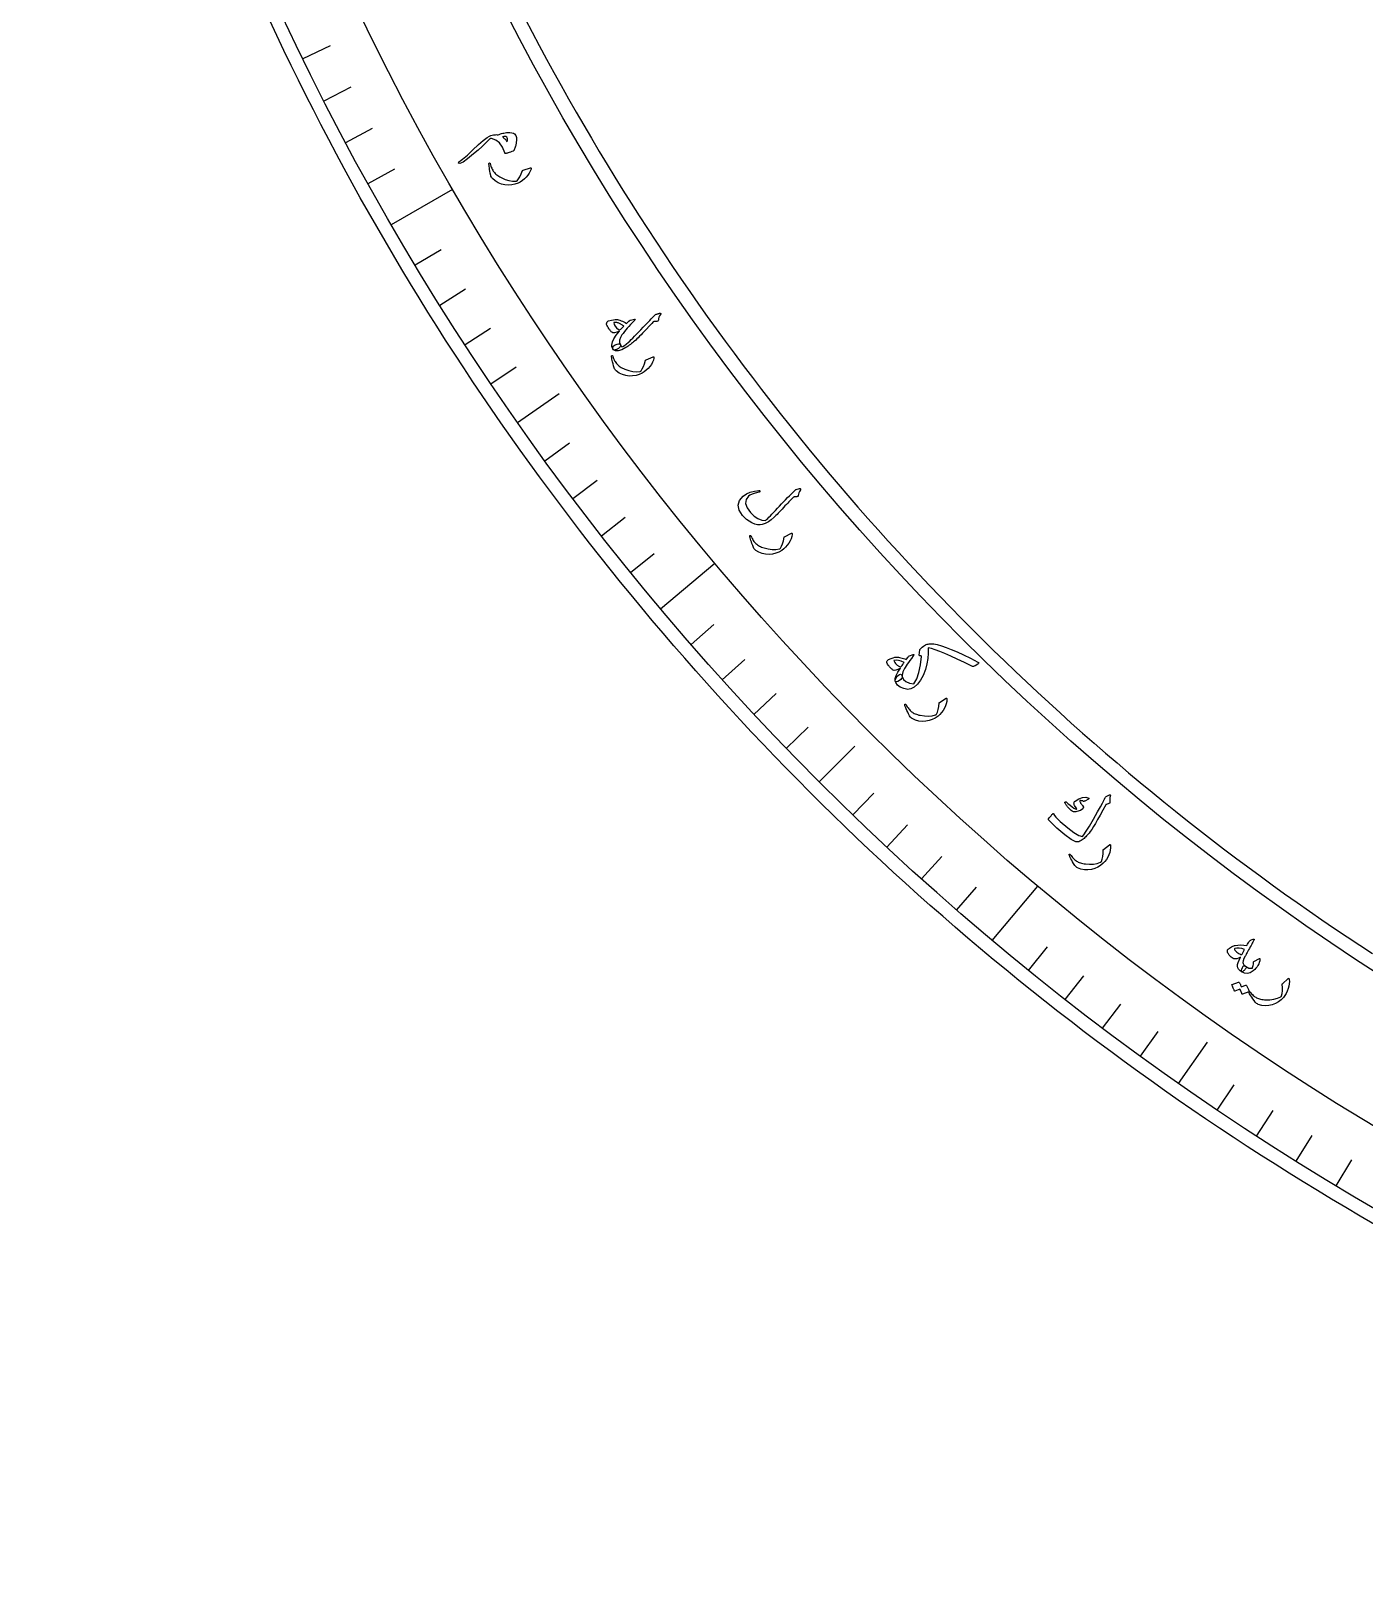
# Model space of a CAD drawing. Header units: millimetres. Extents: x -82 to 82, y -82 to 107.
# Drawn here: x -82.08 to -41.42, y -82.08 to -35.13 of the extents above; entities that cross this region are included whole.
import ezdxf

# ---------------------------------------------------------------- set-up
doc = ezdxf.new("R2010")
doc.units = ezdxf.units.MM
for name, color, linetype in [('CUT_INNER', 6, 'Continuous'), ('CUT_OUTER', 1, 'Continuous'), ('ENGRAVE', 7, 'Continuous'), ('ENGRAVE_FINE', 8, 'Continuous'), ('TEXT', 5, 'Continuous')]:
    doc.layers.add(name, color=color, linetype=linetype)

msp = doc.modelspace()

# ---------------------------------------------------------------- linework, layer by layer
at = {"layer": 'CUT_INNER'}
msp.add_lwpolyline([(-67.0057, -34.7649), (-66.7911, -35.1754), (-66.574, -35.5846), (-66.3544, -35.9924), (-66.1323, -36.3988), (-65.9078, -36.8039), (-65.6807, -37.2077), (-65.4512, -37.61), (-65.2192, -38.0109), (-64.9847, -38.4103), (-64.7478, -38.8083), (-64.5084, -39.2049), (-64.2667, -39.6), (-64.0225, -39.9936), (-63.7759, -40.3856), (-63.5269, -40.7762), (-63.2755, -41.1652), (-63.0217, -41.5527), (-62.7656, -41.9386), (-62.5071, -42.3229), (-62.2462, -42.7057), (-61.983, -43.0868), (-61.7174, -43.4663), (-61.4496, -43.8442), (-61.1794, -44.2204), (-60.9069, -44.595), (-60.6321, -44.9679), (-60.3551, -45.339), (-60.0757, -45.7085), (-59.7941, -46.0763), (-59.5103, -46.4423), (-59.2242, -46.8066), (-58.9359, -47.1691), (-58.6454, -47.5298), (-58.3526, -47.8888), (-58.0577, -48.2459), (-57.7606, -48.6012), (-57.4613, -48.9547), (-57.1598, -49.3064), (-56.8562, -49.6562), (-56.5504, -50.0041), (-56.2425, -50.3502), (-55.9325, -50.6943), (-55.6204, -51.0365), (-55.3062, -51.3769), (-54.99, -51.7153), (-54.6716, -52.0517), (-54.3512, -52.3862), (-54.0287, -52.7187), (-53.7042, -53.0492), (-53.3777, -53.3777), (-53.0492, -53.7042), (-52.7187, -54.0287), (-52.3862, -54.3512), (-52.0517, -54.6716), (-51.7153, -54.99), (-51.3769, -55.3062), (-51.0365, -55.6204), (-50.6943, -55.9325), (-50.3502, -56.2425), (-50.0041, -56.5504), (-49.6562, -56.8562), (-49.3064, -57.1598), (-48.9547, -57.4613), (-48.6012, -57.7606), (-48.2459, -58.0577), (-47.8888, -58.3526), (-47.5298, -58.6454), (-47.1691, -58.9359), (-46.8066, -59.2242), (-46.4423, -59.5103), (-46.0763, -59.7941), (-45.7085, -60.0757), (-45.339, -60.3551), (-44.9679, -60.6321), (-44.595, -60.9069), (-44.2204, -61.1794), (-43.8442, -61.4496), (-43.4663, -61.7174), (-43.0868, -61.983), (-42.7057, -62.2462), (-42.3229, -62.5071), (-41.9386, -62.7656), (-41.5527, -63.0217), (-41.1652, -63.2755)], dxfattribs=at)
at = {"layer": 'CUT_OUTER'}
msp.add_lwpolyline([(-41.1038, -71.5313), (-41.5419, -71.2778), (-41.9785, -71.0215), (-42.4135, -70.7626), (-42.8469, -70.501), (-43.2786, -70.2368), (-43.7088, -69.9699), (-44.1373, -69.7004), (-44.5641, -69.4283), (-44.9893, -69.1535), (-45.4128, -68.8762), (-45.8345, -68.5962), (-46.2546, -68.3137), (-46.6729, -68.0286), (-47.0894, -67.741), (-47.5042, -67.4507), (-47.9172, -67.158), (-48.3283, -66.8627), (-48.7377, -66.5649), (-49.1452, -66.2646), (-49.5509, -65.9618), (-49.9547, -65.6565), (-50.3566, -65.3488), (-50.7566, -65.0386), (-51.1547, -64.7259), (-51.5509, -64.4108), (-51.9452, -64.0933), (-52.3374, -63.7734), (-52.7278, -63.451), (-53.1161, -63.1263), (-53.5024, -62.7992), (-53.8868, -62.4697), (-54.2691, -62.1379), (-54.6493, -61.8038), (-55.0275, -61.4673), (-55.4036, -61.1285), (-55.7776, -60.7874), (-56.1496, -60.444), (-56.5194, -60.0983), (-56.8871, -59.7504), (-57.2526, -59.4002), (-57.616, -59.0478), (-57.9773, -58.6932), (-58.3363, -58.3363), (-58.6932, -57.9773), (-59.0478, -57.616), (-59.4002, -57.2526), (-59.7504, -56.8871), (-60.0983, -56.5194), (-60.444, -56.1496), (-60.7874, -55.7776), (-61.1285, -55.4036), (-61.4673, -55.0275), (-61.8038, -54.6493), (-62.1379, -54.2691), (-62.4697, -53.8868), (-62.7992, -53.5024), (-63.1263, -53.1161), (-63.451, -52.7278), (-63.7734, -52.3374), (-64.0933, -51.9452), (-64.4108, -51.5509), (-64.7259, -51.1547), (-65.0386, -50.7566), (-65.3488, -50.3566), (-65.6565, -49.9547), (-65.9618, -49.5509), (-66.2646, -49.1452), (-66.5649, -48.7377), (-66.8627, -48.3283), (-67.158, -47.9172), (-67.4507, -47.5042), (-67.741, -47.0894), (-68.0286, -46.6729), (-68.3137, -46.2546), (-68.5962, -45.8345), (-68.8762, -45.4128), (-69.1535, -44.9893), (-69.4283, -44.5641), (-69.7004, -44.1373), (-69.9699, -43.7088), (-70.2368, -43.2786), (-70.501, -42.8469), (-70.7626, -42.4135), (-71.0215, -41.9785), (-71.2778, -41.5419), (-71.5313, -41.1038), (-71.7822, -40.6641), (-72.0303, -40.2229), (-72.2758, -39.7802), (-72.5185, -39.3359), (-72.7585, -38.8902), (-72.9958, -38.4431), (-73.2303, -37.9944), (-73.462, -37.5444), (-73.691, -37.0929), (-73.9172, -36.6401), (-74.1406, -36.1858), (-74.3613, -35.7302), (-74.5791, -35.2733), (-74.7941, -34.815)], dxfattribs=at)
at = {"layer": 'ENGRAVE'}
for points in [[(-71.0827, -41.0396), (-69.2122, -39.9597)], [(-67.2354, -47.0787), (-65.9716, -46.1938)], [(-62.8764, -52.7595), (-61.2218, -51.3712)], [(-58.0388, -58.0388), (-56.9479, -56.9479)], [(-52.7595, -62.8764), (-51.3712, -61.2218)], [(-47.0787, -67.2354), (-46.1938, -65.9716)]]:
    msp.add_lwpolyline(points, dxfattribs=at)
for radius in [82.0793, 79.9194, 75.9082]:
    msp.add_circle((0, 0), radius, dxfattribs=at)
at = {"layer": 'ENGRAVE_FINE'}
for points in [[(-73.7723, -35.9812), (-72.9404, -35.5754)], [(-73.1331, -37.2632), (-72.3084, -36.843)], [(-72.4717, -38.5339), (-71.6544, -38.0993)], [(-71.7881, -39.7928), (-70.9785, -39.344)], [(-70.3556, -42.2739), (-69.5622, -41.7972)], [(-69.6072, -43.4954), (-68.8222, -43.0049)], [(-68.8375, -44.7036), (-68.0611, -44.1994)], [(-68.0468, -45.8981), (-67.2794, -45.3805)], [(-66.4035, -48.245), (-65.6546, -47.7009)], [(-65.5514, -49.3965), (-64.8121, -48.8395)], [(-64.6793, -50.533), (-63.9499, -49.9631)], [(-63.7876, -51.6541), (-63.0682, -51.0716)], [(-61.946, -53.8488), (-61.2474, -53.2416)], [(-60.9968, -54.9217), (-60.3089, -54.3024)], [(-60.029, -55.9779), (-59.352, -55.3466)], [(-59.0429, -57.017), (-58.377, -56.374)], [(-57.017, -59.0429), (-56.374, -58.377)], [(-55.9779, -60.029), (-55.3466, -59.352)], [(-54.9217, -60.9968), (-54.3024, -60.3089)], [(-53.8488, -61.946), (-53.2416, -61.2474)], [(-51.6541, -63.7876), (-51.0716, -63.0682)], [(-50.533, -64.6793), (-49.9631, -63.9499)], [(-49.3965, -65.5514), (-48.8395, -64.8121)], [(-48.245, -66.4035), (-47.7009, -65.6546)], [(-45.8981, -68.0468), (-45.3805, -67.2794)], [(-44.7036, -68.8375), (-44.1994, -68.0611)], [(-43.4954, -69.6072), (-43.0049, -68.8222)], [(-42.2739, -70.3556), (-41.7972, -69.5622)]]:
    msp.add_lwpolyline(points, dxfattribs=at)
at = {"layer": 'TEXT'}
for points in [[(-67.8301, -38.3037), (-67.795, -38.291), (-67.7594, -38.2793), (-67.7235, -38.2686), (-67.6872, -38.2587), (-67.6507, -38.2503), (-67.614, -38.2435), (-67.5772, -38.2385), (-67.5402, -38.2351), (-67.4701, -38.2345), (-67.4113, -38.2415), (-67.3637, -38.2561), (-67.3273, -38.2784), (-67.2905, -38.3229), (-67.2697, -38.3831), (-67.2647, -38.459), (-67.2755, -38.5506), (-67.2806, -38.5771), (-67.2865, -38.6034), (-67.2932, -38.6294), (-67.3006, -38.6553), (-67.3088, -38.681), (-67.3176, -38.7068), (-67.327, -38.7327), (-67.337, -38.7586), (-67.3434, -38.7726), (-67.3511, -38.784), (-67.3598, -38.7927), (-67.3698, -38.7988), (-67.4145, -38.8155), (-67.4545, -38.8302), (-67.4899, -38.8429), (-67.5206, -38.8536), (-67.5462, -38.8622), (-67.5663, -38.8685), (-67.5808, -38.8727), (-67.5897, -38.8747), (-67.6023, -38.8741), (-67.6125, -38.8697), (-67.6201, -38.8616), (-67.6253, -38.8498), (-67.6926, -38.6818), (-67.7825, -38.5538), (-67.8953, -38.4656), (-68.031, -38.4171), (-68.0449, -38.4161), (-68.0571, -38.4179), (-68.0678, -38.4224), (-68.0769, -38.4297), (-68.1922, -38.5418), (-68.3137, -38.6556), (-68.4415, -38.7712), (-68.5756, -38.8885), (-68.7597, -39.0397), (-68.8984, -39.1378), (-68.9918, -39.1824), (-69.0399, -39.1735), (-69.0437, -39.1609), (-69.0392, -39.1467), (-69.0264, -39.1308), (-69.0052, -39.1132), (-68.9588, -39.0803), (-68.9115, -39.0445), (-68.8631, -39.0058), (-68.8138, -38.9642), (-68.7634, -38.92), (-68.7119, -38.8736), (-68.6595, -38.8249), (-68.6059, -38.774), (-68.4261, -38.6035), (-68.2796, -38.4754), (-68.1668, -38.3893), (-68.0875, -38.3452), (-68.0475, -38.3302), (-68.0097, -38.3183), (-67.9739, -38.3093), (-67.9402, -38.3034), (-67.9089, -38.3001), (-67.8801, -38.299), (-67.8539, -38.3002), (-67.8301, -38.3037)], [(-67.6967, -38.3662), (-67.6784, -38.3804), (-67.6602, -38.3959), (-67.6421, -38.4129), (-67.624, -38.4311), (-67.606, -38.4506), (-67.5883, -38.4712), (-67.5707, -38.4929), (-67.5533, -38.5157), (-67.5466, -38.4659), (-67.5465, -38.4262), (-67.5529, -38.3965), (-67.5659, -38.3769), (-67.5916, -38.3593), (-67.622, -38.3517), (-67.657, -38.354), (-67.6967, -38.3662)], [(-66.8402, -39.3142), (-66.836, -39.3132), (-66.8323, -39.3129), (-66.8292, -39.3133), (-66.8268, -39.3143), (-66.823, -39.3196), (-66.8215, -39.3279), (-66.8222, -39.3392), (-66.8252, -39.3534), (-66.847, -39.415), (-66.8783, -39.4757), (-66.9193, -39.5353), (-66.9699, -39.594), (-67.028, -39.6509), (-67.089, -39.7008), (-67.1528, -39.7436), (-67.2195, -39.7793), (-67.3156, -39.8123), (-67.4151, -39.8316), (-67.5179, -39.8373), (-67.624, -39.8293), (-67.7292, -39.8067), (-67.827, -39.7674), (-67.9174, -39.7115), (-68.0003, -39.6389), (-68.0196, -39.6177), (-68.035, -39.5943), (-68.0468, -39.5687), (-68.0547, -39.5409), (-68.0679, -39.4738), (-68.0792, -39.413), (-68.0887, -39.3584), (-68.0964, -39.3101), (-68.1022, -39.2681), (-68.1062, -39.2326), (-68.1081, -39.2035), (-68.1082, -39.181), (-68.1073, -39.1757), (-68.1057, -39.1715), (-68.1036, -39.1682), (-68.1009, -39.166), (-68.0968, -39.1641), (-68.0925, -39.1632), (-68.088, -39.1631), (-68.0834, -39.164), (-68.0791, -39.166), (-68.0755, -39.1696), (-68.0728, -39.1745), (-68.0709, -39.181), (-68.0602, -39.2209), (-68.0487, -39.2583), (-68.0364, -39.2933), (-68.0234, -39.3258), (-68.0094, -39.3561), (-67.9944, -39.3845), (-67.9784, -39.4109), (-67.9613, -39.4353), (-67.9423, -39.4586), (-67.9207, -39.4816), (-67.8965, -39.5041), (-67.8697, -39.5263), (-67.84, -39.5481), (-67.8075, -39.5693), (-67.7721, -39.5901), (-67.7339, -39.6103), (-67.6183, -39.6621), (-67.5047, -39.6977), (-67.3932, -39.7171), (-67.2838, -39.7204), (-67.2754, -39.7198), (-67.2669, -39.7172), (-67.2584, -39.7124), (-67.2497, -39.7056), (-67.2063, -39.6517), (-67.1637, -39.5823), (-67.1218, -39.4973), (-67.0807, -39.3968), (-67.0775, -39.3915), (-67.0741, -39.3875), (-67.0707, -39.3848), (-67.0672, -39.3834)], [(-64.0557, -44.409), (-64.1019, -44.4893), (-64.1247, -44.5654), (-64.1241, -44.6373), (-64.1, -44.705), (-64.0941, -44.724), (-64.0965, -44.7442), (-64.1072, -44.7657), (-64.1262, -44.7883), (-64.1375, -44.7987), (-64.1493, -44.8087), (-64.1617, -44.8184), (-64.1746, -44.8278), (-64.1882, -44.8366), (-64.2024, -44.8444), (-64.2174, -44.8513), (-64.2329, -44.8572), (-64.2597, -44.8652), (-64.2814, -44.8683), (-64.2981, -44.8665), (-64.3099, -44.8598), (-64.3321, -44.828), (-64.3477, -44.7934), (-64.3569, -44.756), (-64.3595, -44.7158), (-64.3419, -44.6226), (-64.2971, -44.5213), (-64.2253, -44.412), (-64.1263, -44.2948), (-64.2113, -44.326), (-64.2793, -44.3413), (-64.3302, -44.3405), (-64.3642, -44.3238), (-64.3769, -44.3108), (-64.3898, -44.2967), (-64.4028, -44.2814), (-64.4158, -44.265), (-64.429, -44.2473), (-64.4425, -44.2281), (-64.4563, -44.2076), (-64.4703, -44.1856), (-64.4947, -44.1444), (-64.5114, -44.1112), (-64.5205, -44.0862), (-64.5219, -44.0693), (-64.5153, -44.0355), (-64.5028, -44.0092), (-64.4845, -43.9906), (-64.4603, -43.9795), (-64.3761, -43.9576), (-64.3093, -43.9429), (-64.2598, -43.9355), (-64.2277, -43.9354), (-64.1922, -43.9408), (-64.1555, -43.949), (-64.1177, -43.9598), (-64.0788, -43.9732), (-64.0386, -43.9894), (-63.9973, -44.0082), (-63.9549, -44.0297), (-63.9113, -44.0538), (-63.8431, -43.9901), (-63.8346, -43.9829), (-63.8267, -43.9763), (-63.8194, -43.9704), (-63.8128, -43.965), (-63.8066, -43.9605), (-63.8008, -43.9571), (-63.7952, -43.9547), (-63.7899, -43.9534), (-63.6746, -43.9297), (-63.6574, -43.9292), (-63.6524, -43.9374), (-63.6596, -43.9544), (-63.679, -43.9802), (-63.7367, -44.0362), (-63.7913, -44.0916), (-63.8427, -44.1465), (-63.8911, -44.2009), (-63.9364, -44.2545), (-63.979, -44.307), (-64.0187, -44.3585), (-64.0557, -44.409)], [(-62.9082, -43.7435), (-62.8967, -43.7405), (-62.8871, -43.7406), (-62.8792, -43.7436), (-62.8731, -43.7495), (-62.8699, -43.7564), (-62.8692, -43.7642), (-62.8712, -43.7726), (-62.8759, -43.7819), (-62.9028, -43.8253), (-62.9229, -43.8688), (-62.9362, -43.9124), (-62.9428, -43.9562), (-62.9477, -43.9725), (-62.9575, -43.9845), (-62.972, -43.9922), (-62.9912, -43.9956), (-63.0021, -43.9962), (-63.0131, -43.9966), (-63.0241, -43.9969), (-63.0352, -43.9971), (-63.0463, -43.9973), (-63.0574, -43.9976), (-63.0683, -43.9981), (-63.0792, -43.9986), (-63.0968, -44.0124), (-63.1419, -44.0569), (-63.2144, -44.1321), (-63.3144, -44.2381), (-63.3692, -44.2965), (-63.4209, -44.351), (-63.4695, -44.4017), (-63.515, -44.4484), (-63.5574, -44.4911), (-63.5967, -44.5295), (-63.6328, -44.5635), (-63.6657, -44.5933), (-63.6973, -44.6205), (-63.7294, -44.6471), (-63.762, -44.6729), (-63.7951, -44.6981), (-63.8289, -44.7226), (-63.8633, -44.7465), (-63.8985, -44.7699), (-63.9344, -44.7928), (-64.0605, -44.8615), (-64.1647, -44.8953), (-64.2473, -44.8943), (-64.308, -44.8585), (-64.3268, -44.833), (-64.3339, -44.8071), (-64.3293, -44.7809), (-64.3131, -44.7543), (-64.2891, -44.7299), (-64.2616, -44.7101), (-64.2306, -44.6948), (-64.196, -44.6842), (-64.1614, -44.6781), (-64.1341, -44.6792), (-64.1141, -44.6876), (-64.1013, -44.7031), (-64.0934, -44.7163), (-64.0862, -44.7282), (-64.0799, -44.7387), (-64.0743, -44.7478), (-64.0692, -44.7555), (-64.0643, -44.7617), (-64.0595, -44.7664), (-64.0549, -44.7696), (-64.0208, -44.7585), (-63.976, -44.7314), (-63.9205, -44.6884), (-63.8544, -44.6295), (-63.8161, -44.593), (-63.7727, -44.5506), (-63.7241, -44.5021), (-63.6705, -44.4475), (-63.6115, -44.3871), (-63.547, -44.3207), (-63.4769, -44.2483), (-63.4012, -44.1701), (-63.3273, -44.0935), (-63.2625, -44.0261), (-63.2068, -43.9678), (-63.1602, -43.9187), (-63.1225, -43.8788), (-63.0939, -43.8483), (-63.0742, -43.8271), (-63.0634, -43.8153), (-63.0484, -43.8013), (-63.0304, -43.789), (-63.0095, -43.7784), (-62.9856, -43.7696), (-62.973, -43.7661), (-62.9612, -43.7627), (-62.9503, -43.7594), (-62.9402, -43.7561), (-62.931, -43.7528), (-62.9225, -43.7497), (-62.915, -43.7465), (-62.9082, -43.7435)], [(-63.997, -44.1409), (-64.0104, -44.1302), (-64.0245, -44.1193), (-64.0395, -44.1082), (-64.0553, -44.097), (-64.0721, -44.086), (-64.0903, -44.0756), (-64.1098, -44.0658), (-64.1307, -44.0565), (-64.1514, -44.0476), (-64.1721, -44.0401), (-64.1929, -44.034), (-64.2137, -44.0294), (-64.2345, -44.0263), (-64.2552, -44.0249), (-64.2758, -44.0252), (-64.2963, -44.0272), (-64.2861, -44.0842), (-64.259, -44.1397), (-64.215, -44.1938), (-64.154, -44.2465), (-64.1401, -44.2516), (-64.1237, -44.2508), (-64.1047, -44.244), (-64.0832, -44.2313)], [(-63.0973, -45.0772), (-63.0931, -45.0759), (-63.0895, -45.0752), (-63.0864, -45.0753), (-63.0839, -45.0761), (-63.0796, -45.0811), (-63.0774, -45.0892), (-63.0771, -45.1005), (-63.0788, -45.115), (-63.0951, -45.1782), (-63.1209, -45.2414), (-63.1565, -45.3045), (-63.2016, -45.3674), (-63.2546, -45.4292), (-63.3109, -45.4843), (-63.3707, -45.5326), (-63.4339, -45.5741), (-63.5267, -45.6154), (-63.6241, -45.6435), (-63.726, -45.6582), (-63.8324, -45.6597), (-63.9392, -45.6465), (-64.0401, -45.616), (-64.1351, -45.5683), (-64.2241, -45.5034), (-64.2451, -45.4839), (-64.2626, -45.4619), (-64.2766, -45.4375), (-64.287, -45.4105), (-64.306, -45.3449), (-64.3227, -45.2853), (-64.3369, -45.2318), (-64.3489, -45.1843), (-64.3584, -45.143), (-64.3655, -45.108), (-64.37, -45.0792), (-64.3721, -45.0568), (-64.3716, -45.0514), (-64.3704, -45.0471), (-64.3686, -45.0436), (-64.3661, -45.0412), (-64.3622, -45.039), (-64.358, -45.0377), (-64.3536, -45.0372), (-64.3489, -45.0376), (-64.3444, -45.0393), (-64.3406, -45.0425), (-64.3374, -45.0472), (-64.335, -45.0535), (-64.3207, -45.0923), (-64.306, -45.1285), (-64.2906, -45.1623), (-64.2748, -45.1935), (-64.2582, -45.2225), (-64.2407, -45.2494), (-64.2224, -45.2743), (-64.2032, -45.2971), (-64.1823, -45.3186), (-64.1587, -45.3396), (-64.1326, -45.3599), (-64.1039, -45.3796), (-64.0725, -45.3987), (-64.0382, -45.417), (-64.0011, -45.4345), (-63.9612, -45.4512), (-63.8415, -45.4926), (-63.7252, -45.518), (-63.6125, -45.5275), (-63.5032, -45.5211), (-63.4949, -45.5198), (-63.4867, -45.5164), (-63.4785, -45.5109), (-63.4705, -45.5033), (-63.432, -45.4458), (-63.3957, -45.3729), (-63.3616, -45.2845), (-63.3295, -45.1808), (-63.3268, -45.1752), (-63.3238, -45.171), (-63.3206, -45.168), (-63.3172, -45.1663)], [(-58.6364, -49.0892), (-58.6284, -49.0877), (-58.6213, -49.0884), (-58.6149, -49.0912), (-58.6094, -49.0962), (-58.6057, -49.1027), (-58.6047, -49.11), (-58.6064, -49.1181), (-58.6108, -49.127), (-58.6377, -49.1772), (-58.6583, -49.2238), (-58.6723, -49.267), (-58.6799, -49.3066), (-58.6837, -49.3196), (-58.6922, -49.3296), (-58.7056, -49.3365), (-58.7238, -49.3405), (-58.7334, -49.3413), (-58.7427, -49.3422), (-58.7515, -49.3431), (-58.7599, -49.3441), (-58.7678, -49.345), (-58.7751, -49.3457), (-58.7818, -49.3463), (-58.7878, -49.3467), (-58.7985, -49.3479), (-58.8095, -49.3515), (-58.8206, -49.3575), (-58.832, -49.3659), (-58.8608, -49.3936), (-58.8918, -49.4243), (-58.925, -49.4579), (-58.9605, -49.4946), (-58.9982, -49.5341), (-59.0383, -49.5763), (-59.0808, -49.6214), (-59.1257, -49.6692), (-59.1698, -49.7176), (-59.2117, -49.7628), (-59.2511, -49.8047), (-59.2883, -49.8433), (-59.3231, -49.8788), (-59.3556, -49.9115), (-59.3858, -49.9414), (-59.4138, -49.9683), (-59.4995, -50.0444), (-59.5887, -50.1072), (-59.6812, -50.1564), (-59.7771, -50.1922), (-59.8421, -50.203), (-59.9154, -50.197), (-59.9972, -50.1741), (-60.0874, -50.1343), (-60.1765, -50.0839), (-60.2537, -50.031), (-60.3189, -49.9756), (-60.3721, -49.9179), (-60.4764, -49.7493), (-60.5087, -49.594), (-60.4693, -49.4523), (-60.3583, -49.3242), (-60.2556, -49.2533), (-60.1406, -49.2014), (-60.0135, -49.1684), (-59.8742, -49.1542), (-59.8653, -49.1545), (-59.8581, -49.1566), (-59.8528, -49.1606), (-59.8493, -49.1664), (-59.8468, -49.1737), (-59.8461, -49.1802), (-59.8472, -49.186), (-59.8501, -49.1909), (-59.8553, -49.197), (-59.8614, -49.2017), (-59.8683, -49.2048), (-59.8762, -49.2064), (-59.9893, -49.231), (-60.0804, -49.2586), (-60.1492, -49.2891), (-60.1957, -49.3226), (-60.2666, -49.4305), (-60.2802, -49.5497), (-60.2363, -49.6799), (-60.1349, -49.8209), (-60.0221, -49.9304), (-59.9071, -50.0073), (-59.79, -50.0518), (-59.671, -50.0639), (-59.6413, -50.0366), (-59.6072, -50.0039), (-59.5688, -49.966), (-59.526, -49.9226), (-59.4788, -49.8738), (-59.4272, -49.8191), (-59.3712, -49.7588), (-59.3107, -49.6927), (-59.2477, -49.6253), (-59.1854, -49.5593), (-59.1239, -49.4947), (-59.063, -49.4315), (-59.0028, -49.3697), (-58.9431, -49.3096), (-58.884, -49.251), (-58.8254, -49.1941), (-58.7711, -49.1368), (-58.764, -49.1313), (-58.7567, -49.127), (-58.7494, -49.1236), (-58.7419, -49.1213)], [(-58.885, -50.4557), (-58.881, -50.4539), (-58.8775, -50.453), (-58.8744, -50.4528), (-58.8718, -50.4534), (-58.8671, -50.4579), (-58.8642, -50.4658), (-58.8629, -50.4771), (-58.8633, -50.4916), (-58.8739, -50.5561), (-58.8942, -50.6213), (-58.924, -50.6872), (-58.9635, -50.7539), (-59.0107, -50.8201), (-59.062, -50.8799), (-59.1173, -50.9333), (-59.1766, -50.9802), (-59.2654, -51.0295), (-59.3599, -51.0661), (-59.4602, -51.0898), (-59.5661, -51.1006), (-59.6736, -51.0968), (-59.7767, -51.0753), (-59.8756, -51.0362), (-59.97, -50.9793), (-59.9926, -50.9618), (-60.012, -50.9415), (-60.028, -50.9183), (-60.0408, -50.8924), (-60.0655, -50.8287), (-60.0873, -50.7708), (-60.1063, -50.7188), (-60.1224, -50.6725), (-60.1355, -50.6322), (-60.1456, -50.5979), (-60.1527, -50.5697), (-60.1567, -50.5475), (-60.1567, -50.5421), (-60.1559, -50.5377), (-60.1544, -50.5341), (-60.1521, -50.5314), (-60.1484, -50.5289), (-60.1444, -50.5272), (-60.14, -50.5264), (-60.1353, -50.5264), (-60.1306, -50.5277), (-60.1265, -50.5305), (-60.123, -50.5349), (-60.12, -50.541), (-60.1024, -50.5783), (-60.0845, -50.6132), (-60.0663, -50.6454), (-60.0477, -50.6751), (-60.0286, -50.7025), (-60.0089, -50.7278), (-59.9884, -50.751), (-59.9673, -50.772), (-59.9446, -50.7916), (-59.9193, -50.8104), (-59.8915, -50.8284), (-59.8611, -50.8455), (-59.8282, -50.8617), (-59.7924, -50.8769), (-59.7539, -50.8911), (-59.7127, -50.9043), (-59.5898, -50.9349), (-59.4718, -50.95), (-59.3586, -50.9495), (-59.2503, -50.9335), (-59.2421, -50.9315), (-59.2343, -50.9274), (-59.2266, -50.9212), (-59.2193, -50.913), (-59.186, -50.8523), (-59.1563, -50.7765), (-59.1301, -50.6854), (-59.1073, -50.5792), (-59.105, -50.5735), (-59.1024, -50.569), (-59.0995, -50.5657), (-59.0963, -50.5637)], [(-53.1962, -54.3838), (-53.177, -54.3968), (-53.1708, -54.4111), (-53.1778, -54.4266), (-53.1978, -54.4435), (-53.2866, -54.4988), (-53.3102, -54.512), (-53.331, -54.5199), (-53.3489, -54.5225), (-53.3641, -54.5198), (-53.6058, -54.4018), (-53.8264, -54.2964), (-54.026, -54.2038), (-54.2046, -54.1243), (-54.3624, -54.0584), (-54.4993, -54.0067), (-54.6155, -53.9694), (-54.7108, -53.9466), (-54.7107, -54.1109), (-54.7257, -54.2761), (-54.7558, -54.4423), (-54.801, -54.6095), (-54.8687, -54.789), (-54.9484, -54.9386), (-55.0402, -55.0581), (-55.1442, -55.1475), (-55.1987, -55.1798), (-55.2479, -55.202), (-55.2918, -55.2139), (-55.3305, -55.2157), (-55.4593, -55.1909), (-55.5645, -55.1473), (-55.6459, -55.0849), (-55.7034, -55.0037), (-55.7176, -54.9585), (-55.7145, -54.9119), (-55.6943, -54.8639), (-55.6568, -54.8144), (-55.6216, -54.7803), (-55.5899, -54.7606), (-55.5618, -54.7555), (-55.5372, -54.7648), (-55.5292, -54.7737), (-55.5214, -54.7874), (-55.5138, -54.8057), (-55.5065, -54.8288), (-55.4655, -54.9132), (-55.3926, -54.9783), (-55.2876, -55.0237), (-55.1508, -55.0494), (-55.063, -54.8905), (-54.9956, -54.6977), (-54.948, -54.4711), (-54.9201, -54.2109), (-54.921, -54.2052), (-54.924, -54.2011), (-54.9291, -54.1987), (-54.9362, -54.1978), (-54.9687, -54.1945), (-54.9758, -54.1932), (-54.9808, -54.1896), (-54.9838, -54.1835), (-54.9847, -54.1749), (-54.9729, -54.0092), (-54.9679, -54.0007), (-54.9531, -53.985), (-54.9284, -53.9619), (-54.8939, -53.9316), (-54.8562, -53.9005), (-54.8234, -53.8767), (-54.7956, -53.8601), (-54.7727, -53.8509), (-54.7407, -53.8421), (-54.7099, -53.835), (-54.6801, -53.8296), (-54.6516, -53.8259), (-54.6241, -53.8239), (-54.5975, -53.8233), (-54.5718, -53.8243), (-54.5471, -53.8267), (-54.4383, -53.8497), (-54.3125, -53.8863), (-54.1695, -53.9363), (-54.0094, -53.9998), (-53.832, -54.0764), (-53.6374, -54.1661), (-53.4255, -54.2686), (-53.1962, -54.3838)], [(-55.5065, -54.8288), (-55.5083, -54.8596), (-55.5231, -54.8899), (-55.551, -54.9198), (-55.592, -54.9491), (-55.6435, -54.9763), (-55.6817, -54.9888), (-55.7065, -54.9864), (-55.718, -54.9692), (-55.7191, -54.8898), (-55.6935, -54.796), (-55.6411, -54.6878), (-55.562, -54.5653), (-55.6394, -54.6058), (-55.7026, -54.6295), (-55.7516, -54.6364), (-55.7863, -54.6265), (-55.8003, -54.6166), (-55.8146, -54.6051), (-55.8291, -54.5921), (-55.8439, -54.5775), (-55.8592, -54.5617), (-55.8749, -54.545), (-55.8911, -54.5273), (-55.9078, -54.5087), (-55.9356, -54.4743), (-55.9558, -54.4455), (-55.9685, -54.4223), (-55.9737, -54.4047), (-55.9711, -54.3712), (-55.9627, -54.344), (-55.9484, -54.3233), (-55.9283, -54.309), (-55.8474, -54.276), (-55.7822, -54.2524), (-55.7327, -54.2385), (-55.6987, -54.234), (-55.6611, -54.2355), (-55.6232, -54.2388), (-55.5849, -54.2441), (-55.5465, -54.2514), (-55.5074, -54.2606), (-55.4674, -54.2719), (-55.4266, -54.2854), (-55.3849, -54.301), (-55.3287, -54.2298), (-55.317, -54.2152), (-55.3051, -54.2035), (-55.2931, -54.195), (-55.281, -54.1895), (-55.1731, -54.1512), (-55.1569, -54.1494), (-55.1508, -54.1566), (-55.1547, -54.173), (-55.1688, -54.1984), (-55.2225, -54.2701), (-55.2714, -54.3363), (-55.3154, -54.397), (-55.3546, -54.452), (-55.3886, -54.5017), (-55.4172, -54.546), (-55.4403, -54.5849), (-55.4579, -54.6185), (-55.4833, -54.6779), (-55.4999, -54.7328), (-55.5076, -54.7831), (-55.5065, -54.8288)], [(-55.4511, -54.4015), (-55.5403, -54.3579), (-55.6212, -54.3316), (-55.6941, -54.3227), (-55.7587, -54.3311), (-55.7548, -54.3517), (-55.7458, -54.3742), (-55.7317, -54.3985), (-55.7125, -54.4248), (-55.7001, -54.4386), (-55.6871, -54.4521), (-55.6734, -54.4651), (-55.6591, -54.4777), (-55.6441, -54.4897), (-55.6279, -54.5009), (-55.6108, -54.5113), (-55.5926, -54.5209), (-55.5663, -54.5267), (-55.5395, -54.5173), (-55.5122, -54.4929), (-55.4843, -54.4534), (-55.4729, -54.4337), (-55.4635, -54.4185), (-55.4563, -54.4078), (-55.4511, -54.4015)], [(-54.1697, -55.4875), (-54.1658, -55.4855), (-54.1624, -55.4842), (-54.1593, -55.4837), (-54.1567, -55.4841), (-54.1516, -55.4882), (-54.148, -55.4958), (-54.1457, -55.5069), (-54.1449, -55.5214), (-54.1497, -55.5866), (-54.1641, -55.6533), (-54.1879, -55.7217), (-54.2213, -55.7916), (-54.2625, -55.8617), (-54.3083, -55.9259), (-54.3586, -55.9839), (-54.4135, -56.0359), (-54.4976, -56.0929), (-54.5885, -56.1377), (-54.6862, -56.1702), (-54.7907, -56.1904), (-54.8981, -56.1962), (-55.0028, -56.184), (-55.1047, -56.1538), (-55.2038, -56.1055), (-55.2279, -56.0901), (-55.249, -56.0715), (-55.2671, -56.0499), (-55.2821, -56.0252), (-55.3124, -55.964), (-55.3392, -55.9083), (-55.3627, -55.8581), (-55.3829, -55.8135), (-55.3995, -55.7745), (-55.4126, -55.7412), (-55.4222, -55.7137), (-55.4282, -55.692), (-55.4286, -55.6866), (-55.4283, -55.6821), (-55.4271, -55.6784), (-55.425, -55.6756), (-55.4216, -55.6727), (-55.4177, -55.6707), (-55.4134, -55.6695), (-55.4087, -55.6691), (-55.404, -55.6699), (-55.3996, -55.6724), (-55.3957, -55.6765), (-55.3922, -55.6822), (-55.3714, -55.7179), (-55.3504, -55.751), (-55.3294, -55.7815), (-55.3083, -55.8094), (-55.2868, -55.835), (-55.2649, -55.8585), (-55.2425, -55.8797), (-55.2196, -55.8988), (-55.1952, -55.9163), (-55.1683, -55.9328), (-55.139, -55.9482), (-55.1073, -55.9626), (-55.073, -55.9758), (-55.0361, -55.9877), (-54.9965, -55.9984), (-54.9542, -56.0079), (-54.8291, -56.0275), (-54.7102, -56.032), (-54.5975, -56.0215), (-54.491, -55.9959), (-54.4831, -55.9932), (-54.4756, -55.9884), (-54.4686, -55.9816), (-54.462, -55.9727), (-54.4342, -55.9094), (-54.4114, -55.8312), (-54.3933, -55.7382), (-54.3801, -55.6304), (-54.3783, -55.6244), (-54.3761, -55.6197), (-54.3735, -55.6162), (-54.3705, -55.6139)], [(-49.1614, -58.4613), (-49.1676, -58.4885), (-49.1724, -58.515), (-49.176, -58.5409), (-49.1784, -58.5661), (-49.1793, -58.5909), (-49.1788, -58.6151), (-49.1767, -58.639), (-49.1732, -58.6624), (-49.1736, -58.6735), (-49.1784, -58.6828), (-49.1877, -58.6903), (-49.2013, -58.696), (-49.2772, -58.7227), (-49.285, -58.7259), (-49.2913, -58.7289), (-49.2959, -58.7318), (-49.299, -58.7345), (-49.3905, -58.9019), (-49.4741, -59.0525), (-49.5497, -59.1862), (-49.6174, -59.3031), (-49.6772, -59.4028), (-49.7292, -59.4851), (-49.7735, -59.5501), (-49.8099, -59.5978), (-49.8824, -59.6845), (-49.9069, -59.7107), (-49.9329, -59.7359), (-49.9603, -59.7601), (-49.9891, -59.7833), (-50.0194, -59.8054), (-50.0514, -59.8263), (-50.0851, -59.846), (-50.1204, -59.8645), (-50.209, -59.8615), (-50.3507, -59.7909), (-50.5451, -59.6521), (-50.7917, -59.4448), (-50.8659, -59.3767), (-50.9328, -59.3117), (-50.9924, -59.2498), (-51.0447, -59.1911), (-51.0481, -59.1841), (-51.049, -59.1774), (-51.0475, -59.171), (-51.0434, -59.1647), (-51.022, -59.1366), (-51.0022, -59.1112), (-50.9842, -59.0884), (-50.9679, -59.0684), (-50.9532, -59.0508), (-50.9399, -59.0354), (-50.9279, -59.0223), (-50.9173, -59.0115), (-50.911, -59.0057), (-50.9056, -59.0041), (-50.9011, -59.0066), (-50.8975, -59.0133), (-50.8672, -59.061), (-50.8222, -59.1155), (-50.7625, -59.1769), (-50.688, -59.245), (-50.4584, -59.4405), (-50.2692, -59.5819), (-50.1207, -59.6698), (-50.0134, -59.7043), (-49.9684, -59.6504), (-49.8974, -59.5434), (-49.8002, -59.3834), (-49.6768, -59.1705), (-49.5546, -58.9562), (-49.4625, -58.7937), (-49.4008, -58.683), (-49.3695, -58.624), (-49.3613, -58.6075), (-49.3537, -58.592), (-49.3466, -58.5776), (-49.34, -58.5643), (-49.3341, -58.5522), (-49.3288, -58.5413), (-49.3243, -58.5318), (-49.3205, -58.5235), (-49.3112, -58.5063), (-49.2998, -58.4919), (-49.2864, -58.4804), (-49.2709, -58.4717), (-49.1815, -58.4324), (-49.175, -58.4302), (-49.1695, -58.4296), (-49.1652, -58.4308), (-49.1619, -58.4338), (-49.1597, -58.4396), (-49.1589, -58.4461), (-49.1595, -58.4533), (-49.1614, -58.4613)], [(-49.8203, -58.5326), (-49.8174, -58.5358), (-49.8157, -58.5395), (-49.8152, -58.5437), (-49.8158, -58.5485), (-49.8175, -58.5518), (-49.8198, -58.5549), (-49.8228, -58.5579), (-49.8263, -58.5608), (-49.9421, -58.6228), (-49.9546, -58.6284), (-49.9654, -58.6317), (-49.9746, -58.6326), (-49.9822, -58.6311), (-50.0094, -58.6187), (-50.035, -58.6111), (-50.059, -58.6082), (-50.0815, -58.61), (-50.0893, -58.6143), (-50.0918, -58.6239), (-50.0891, -58.6388), (-50.0811, -58.6589), (-50.0743, -58.6706), (-50.0669, -58.6824), (-50.059, -58.6942), (-50.0507, -58.7061), (-50.0416, -58.7181), (-50.0319, -58.7304), (-50.0214, -58.7429), (-50.0102, -58.7557), (-49.9817, -58.8119), (-50, -58.8621), (-50.0649, -58.9063), (-50.1767, -58.9443), (-50.2153, -58.951), (-50.2491, -58.9531), (-50.2782, -58.9504), (-50.3026, -58.9431), (-50.3255, -58.9305), (-50.3538, -58.9092), (-50.3874, -58.8791), (-50.4264, -58.8402), (-50.4459, -58.8199), (-50.4637, -58.7999), (-50.4799, -58.7801), (-50.4944, -58.7606), (-50.5075, -58.7417), (-50.5195, -58.7238), (-50.5305, -58.7067), (-50.5403, -58.6907), (-50.5447, -58.6787), (-50.546, -58.6682), (-50.5444, -58.6591), (-50.5399, -58.6514), (-50.5329, -58.6455), (-50.5254, -58.6434), (-50.5174, -58.6451), (-50.5089, -58.6507), (-50.4833, -58.6699), (-50.4545, -58.6922), (-50.4227, -58.7175), (-50.3877, -58.7457), (-50.3225, -58.7984), (-50.2695, -58.8371), (-50.2287, -58.8619), (-50.2002, -58.8727), (-50.1956, -58.873), (-50.1917, -58.8716), (-50.1886, -58.8684), (-50.1863, -58.8634), (-50.1856, -58.8596), (-50.1865, -58.8548), (-50.1889, -58.8492), (-50.1927, -58.8427), (-50.2329, -58.7872), (-50.2488, -58.763), (-50.2601, -58.7396), (-50.2669, -58.7171), (-50.2691, -58.6955), (-50.2678, -58.6734), (-50.2619, -58.6545), (-50.2516, -58.6387), (-50.2367, -58.626), (-50.1202, -58.5541), (-50.012, -58.5146), (-49.912, -58.5074), (-49.8203, -58.5326)], [(-49.1809, -59.9538), (-49.1772, -59.9514), (-49.1739, -59.9499), (-49.1709, -59.9492), (-49.1682, -59.9493), (-49.1629, -59.953), (-49.1586, -59.9602), (-49.1554, -59.971), (-49.1532, -59.9855), (-49.1524, -60.0508), (-49.161, -60.1185), (-49.1789, -60.1887), (-49.2061, -60.2612), (-49.2411, -60.3346), (-49.2811, -60.4025), (-49.3263, -60.4647), (-49.3765, -60.5212), (-49.4554, -60.5853), (-49.542, -60.6377), (-49.6366, -60.6785), (-49.739, -60.7076), (-49.8455, -60.7227), (-49.9508, -60.7196), (-50.055, -60.6982), (-50.1579, -60.6587), (-50.1832, -60.6454), (-50.2058, -60.6288), (-50.2257, -60.6088), (-50.2427, -60.5854), (-50.2782, -60.5271), (-50.3098, -60.4739), (-50.3375, -60.4259), (-50.3614, -60.3832), (-50.3814, -60.3458), (-50.3973, -60.3138), (-50.4092, -60.2872), (-50.4171, -60.2661), (-50.418, -60.2608), (-50.418, -60.2563), (-50.4171, -60.2525), (-50.4153, -60.2495), (-50.4121, -60.2463), (-50.4084, -60.244), (-50.4043, -60.2424), (-50.3996, -60.2416), (-50.3948, -60.242), (-50.3903, -60.2441), (-50.386, -60.2478), (-50.382, -60.2533), (-50.3582, -60.287), (-50.3345, -60.3181), (-50.3109, -60.3467), (-50.2875, -60.3728), (-50.2639, -60.3964), (-50.24, -60.4178), (-50.2159, -60.4371), (-50.1914, -60.4541), (-50.1656, -60.4695), (-50.1374, -60.4836), (-50.1069, -60.4964), (-50.074, -60.508), (-50.0387, -60.5182), (-50.0009, -60.5269), (-49.9605, -60.5342), (-49.9176, -60.5399), (-49.7913, -60.5487), (-49.6724, -60.5429), (-49.561, -60.5227), (-49.4572, -60.4881), (-49.4495, -60.4846), (-49.4425, -60.4792), (-49.436, -60.4718), (-49.4302, -60.4624), (-49.4081, -60.3969), (-49.392, -60.317), (-49.3821, -60.2228), (-49.3782, -60.1143), (-49.3769, -60.1082), (-49.3752, -60.1033), (-49.3729, -60.0996), (-49.37, -60.0971)], [(-44.8067, -62.8368), (-44.7874, -62.8329), (-44.7778, -62.8376), (-44.7778, -62.851), (-44.7876, -62.8731), (-44.7946, -62.8856), (-44.8041, -62.9031), (-44.816, -62.9256), (-44.8305, -62.953), (-44.8476, -62.9856), (-44.8679, -63.0234), (-44.8912, -63.0665), (-44.9175, -63.1148), (-44.9433, -63.1624), (-44.9664, -63.205), (-44.9869, -63.2425), (-45.0046, -63.2751), (-45.0197, -63.3026), (-45.0318, -63.3248), (-45.0412, -63.3418), (-45.0477, -63.3535), (-45.0868, -63.4289), (-45.1107, -63.492), (-45.1195, -63.5429), (-45.1133, -63.5815), (-45.1037, -63.6015), (-45.0887, -63.6208), (-45.0682, -63.6394), (-45.0422, -63.6573), (-45.0287, -63.6705), (-45.0223, -63.6862), (-45.0229, -63.7043), (-45.0305, -63.7249), (-45.0436, -63.7469), (-45.0592, -63.7675), (-45.0773, -63.7866), (-45.098, -63.8043), (-45.1179, -63.8178), (-45.1353, -63.826), (-45.15, -63.829), (-45.1621, -63.8268), (-45.2114, -63.7912), (-45.2477, -63.752), (-45.2712, -63.7091), (-45.2818, -63.6627), (-45.2791, -63.6074), (-45.2636, -63.5433), (-45.2352, -63.4701), (-45.1941, -63.388), (-45.2528, -63.414), (-45.305, -63.4301), (-45.3509, -63.4361), (-45.3904, -63.4321), (-45.4172, -63.4216), (-45.4455, -63.4047), (-45.4753, -63.3814), (-45.5065, -63.3517), (-45.5371, -63.3173), (-45.5609, -63.2856), (-45.5777, -63.2568), (-45.5876, -63.2308), (-45.5918, -63.2045), (-45.5904, -63.1812), (-45.5832, -63.1609), (-45.5704, -63.1437), (-45.5504, -63.125), (-45.5256, -63.1063), (-45.4961, -63.0873), (-45.4619, -63.0683), (-45.4261, -63.0502), (-45.3964, -63.0365), (-45.3728, -63.0274), (-45.3553, -63.0228), (-45.2701, -63.0137), (-45.1822, -63.0108), (-45.0918, -63.0138), (-44.9987, -63.0229), (-44.9754, -62.9851), (-44.955, -62.9528), (-44.9373, -62.9259), (-44.9225, -62.9044), (-44.9087, -62.8873), (-44.8942, -62.8736), (-44.8789, -62.8632), (-44.8628, -62.8563)], [(-45.0674, -63.1468), (-45.152, -63.1217), (-45.2301, -63.1092), (-45.3019, -63.1093), (-45.3672, -63.1222), (-45.3735, -63.1259), (-45.377, -63.1309), (-45.3775, -63.1373), (-45.3751, -63.145), (-45.3615, -63.1674), (-45.3449, -63.1891), (-45.3252, -63.2098), (-45.3024, -63.2298), (-45.2765, -63.2489), (-45.2476, -63.2673), (-45.2156, -63.2847), (-45.1805, -63.3014), (-45.1746, -63.3033), (-45.1676, -63.3042), (-45.1596, -63.3041), (-45.1505, -63.303), (-45.1406, -63.2868), (-45.1306, -63.2697), (-45.1204, -63.2516), (-45.1101, -63.2325), (-45.0997, -63.2125), (-45.0891, -63.1916), (-45.0783, -63.1697), (-45.0674, -63.1468)], [(-44.7679, -63.5091), (-44.6328, -63.4293), (-44.616, -63.4219), (-44.6046, -63.4231), (-44.5984, -63.4329), (-44.5976, -63.4513), (-44.6057, -63.4989), (-44.6187, -63.5454), (-44.6365, -63.5908), (-44.6591, -63.635), (-44.6869, -63.6784), (-44.7201, -63.7209), (-44.7587, -63.7626), (-44.8027, -63.8035), (-44.891, -63.8624), (-44.9803, -63.8859), (-45.0707, -63.874), (-45.1621, -63.8268), (-45.1675, -63.814), (-45.1646, -63.789), (-45.1534, -63.7519), (-45.1339, -63.7026), (-45.1209, -63.678), (-45.1072, -63.66), (-45.0928, -63.6484), (-45.0777, -63.6434), (-45.0688, -63.6437), (-45.0599, -63.6462), (-45.051, -63.6507), (-45.0422, -63.6573), (-44.9887, -63.6926), (-44.9357, -63.7141), (-44.8833, -63.7218), (-44.8314, -63.7156), (-44.8284, -63.7144), (-44.8259, -63.7117), (-44.8238, -63.7077), (-44.8221, -63.7024), (-44.8108, -63.6705), (-44.8027, -63.6356), (-44.7978, -63.5978), (-44.7961, -63.5571), (-44.7945, -63.5423), (-44.7893, -63.5294), (-44.7804, -63.5183), (-44.7679, -63.5091)], [(-45.0292, -64.2393), (-45.0251, -64.2386), (-45.0208, -64.2395), (-45.0162, -64.2421), (-45.0113, -64.2462), (-44.9974, -64.2663), (-44.9846, -64.2867), (-44.9729, -64.3074), (-44.9622, -64.3284), (-44.9526, -64.3499), (-44.9441, -64.3721), (-44.9365, -64.3949), (-44.9299, -64.4185), (-44.9297, -64.4245), (-44.9312, -64.4295), (-44.9347, -64.4337), (-44.9399, -64.4369), (-45.1321, -64.5165), (-45.136, -64.5166), (-45.1397, -64.514), (-45.1433, -64.5087), (-45.1467, -64.5006), (-45.1485, -64.4942), (-45.1519, -64.4847), (-45.1571, -64.472), (-45.164, -64.4561), (-45.1727, -64.437), (-45.1831, -64.4142), (-45.1953, -64.3879), (-45.2093, -64.3581), (-45.3603, -64.4184), (-45.366, -64.4195), (-45.3709, -64.4173), (-45.3749, -64.4118), (-45.378, -64.4031), (-45.3808, -64.3955), (-45.3852, -64.3839), (-45.3915, -64.3682), (-45.3995, -64.3484), (-45.4096, -64.3243), (-45.4218, -64.2959), (-45.4363, -64.2631), (-45.4531, -64.2258), (-45.454, -64.2209), (-45.4534, -64.2171), (-45.451, -64.2145), (-45.447, -64.2131), (-45.2565, -64.1415), (-45.2524, -64.1409), (-45.2481, -64.1418), (-45.2435, -64.1443), (-45.2386, -64.1485), (-45.2262, -64.1649), (-45.215, -64.1817), (-45.2047, -64.1991), (-45.1956, -64.2169), (-45.1874, -64.2351), (-45.18, -64.2536), (-45.1736, -64.2723), (-45.1681, -64.2912)], [(-43.7361, -64.0342), (-43.7327, -64.0314), (-43.7295, -64.0296), (-43.7266, -64.0286), (-43.7239, -64.0285), (-43.7182, -64.0317), (-43.7133, -64.0385), (-43.7092, -64.0491), (-43.7058, -64.0632), (-43.6993, -64.1282), (-43.7019, -64.1965), (-43.7135, -64.2679), (-43.7343, -64.3425), (-43.7627, -64.4188), (-43.7966, -64.4899), (-43.8362, -64.5558), (-43.8812, -64.6165), (-43.9542, -64.6872), (-44.0359, -64.7471), (-44.1265, -64.796), (-44.226, -64.834), (-44.3308, -64.8583), (-44.436, -64.8644), (-44.5416, -64.8523), (-44.6475, -64.822), (-44.674, -64.8109), (-44.6979, -64.7963), (-44.7195, -64.7782), (-44.7385, -64.7564), (-44.779, -64.7014), (-44.8151, -64.6512), (-44.8469, -64.6058), (-44.8745, -64.5654), (-44.8976, -64.5298), (-44.9163, -64.4994), (-44.9305, -64.4739), (-44.9402, -64.4536), (-44.9415, -64.4484), (-44.9419, -64.4439), (-44.9414, -64.44), (-44.9399, -64.4369), (-44.937, -64.4335), (-44.9335, -64.4308), (-44.9295, -64.4288), (-44.9249, -64.4276), (-44.9201, -64.4276), (-44.9154, -64.4293), (-44.9109, -64.4327), (-44.9064, -64.4377), (-44.8797, -64.4692), (-44.8534, -64.4982), (-44.8274, -64.5246), (-44.8017, -64.5485), (-44.7762, -64.57), (-44.7505, -64.5892), (-44.7248, -64.6063), (-44.6989, -64.6211), (-44.6718, -64.6341), (-44.6425, -64.6457), (-44.611, -64.6558), (-44.5772, -64.6645), (-44.5412, -64.6715), (-44.5027, -64.6769), (-44.4619, -64.6806), (-44.4186, -64.6826), (-44.292, -64.6802), (-44.1741, -64.6641), (-44.0649, -64.6342), (-43.9645, -64.5906), (-43.9572, -64.5865), (-43.9506, -64.5805), (-43.9449, -64.5725), (-43.9399, -64.5626), (-43.9236, -64.4954), (-43.9146, -64.4145), (-43.913, -64.3197), (-43.9186, -64.2113), (-43.9179, -64.2051), (-43.9165, -64.2001), (-43.9146, -64.1962), (-43.912, -64.1934)]]:
    msp.add_lwpolyline(points, close=True, dxfattribs=at)

doc.saveas('drawing.dxf')
